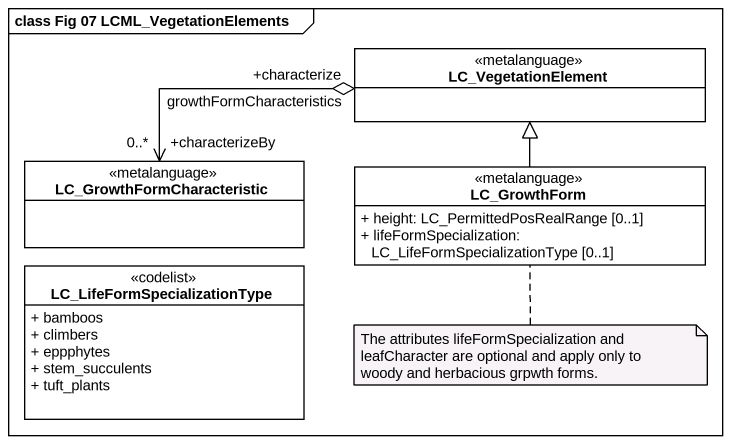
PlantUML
@startuml
mainframe class Fig 07 LCML_VegetationElements
hide circle
hide empty members
skinparam classAttributeIconSize 0
class LC_VegetationElement <<metalanguage>> #FFFFFF
class LC_GrowthFormCharacteristic <<metalanguage>> #FFFFFF
class LC_GrowthForm <<metalanguage>> #FFFFFF {
  + height: LC_PermittedPosRealRange [0..1]
  + lifeFormSpecialization: LC_LifeFormSpecializationType [0..1]
}
class "LC_LifeFormSpecializationType" as LC_LifeFormSpecializationTyp <<codelist>> #FFFFFF {
  + bamboos
  + climbers
  + eppphytes
  + stem_succulents
  + tuft_plants
}
LC_GrowthFormCharacteristic "+characterizeBy\n0..*" <-right-o "+characterize" LC_VegetationElement : growthFormCharacteristics
LC_GrowthForm -up-|> LC_VegetationElement
note bottom of LC_GrowthForm : The attributes lifeFormSpecialization and leafCharacter are optional and apply only to woody and herbacious grpwth forms.
@enduml
